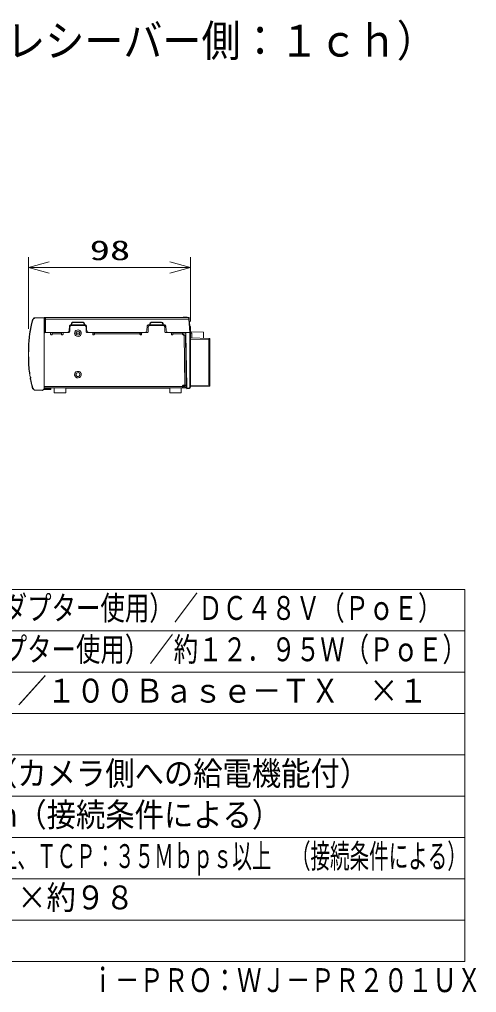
# Model space of a CAD drawing. Units: millimetres on the paper. Extents: x -62 to 64, y -58 to 59.
# Drawn here: x 8.6 to 63.9, y -58.3 to 59.3 of the extents above; entities that cross this region are included whole.
import ezdxf
from ezdxf.enums import TextEntityAlignment as Align

# ---------------------------------------------------------------- set-up
doc = ezdxf.new("R2010")
doc.units = ezdxf.units.MM
for name, color, linetype, lineweight in [('0-0_GAIKEI', 4, 'Continuous', 9), ('0-1_WAKU', 4, 'Continuous', 9), ('0-3_SUNPO', 7, 'Continuous', 9), ('0-4_0', 7, 'Continuous', 9)]:
    doc.layers.add(name, color=color, linetype=linetype, lineweight=lineweight)
doc.layers.add('0-2_MOJI1', color=7, linetype='Continuous')
doc.layers.add('0-5_相当品', color=4, linetype='Continuous')
doc.styles.add('ＭＳ ゴシック', font='')
doc.styles.get('ＭＳ ゴシック').set_extended_font_data('MS Gothic')

# ---------------------------------------------------------------- blocks, each defined once
blk = doc.blocks.new('_Open30')
at = {"layer": '0-4_0'}
blk.add_line((0, 0), (-1, 0), dxfattribs=at)
blk.add_lwpolyline([(-1, 0.2679), (0, 0), (-1, -0.2679)], dxfattribs=at)

msp = doc.modelspace()

# ---------------------------------------------------------------- linework, layer by layer
at = {"layer": '0-0_GAIKEI', "color": 7}
for p, q in [((10.229, 23.036), (10.215, 22.987)), ((10.24, 23.055), (10.229, 23.036)), ((10.24, 23.055), (10.42, 23.235)), ((10.447, 23.246), (10.42, 23.235)), ((11.608, 23.287), (10.447, 23.246)), ((11.607, 23.287), (29.097, 23.287)), ((29.31, 21.485), (29.168, 23.099)), ((29.31, 21.485), (29.31, 14.885)), ((9.716, 19.629), (9.715, 19.595)), ((9.715, 19.595), (9.715, 19.545)), ((9.719, 18.044), (9.72, 18.018)), ((9.72, 18.018), (9.721, 17.968)), ((9.911, 16.077), (9.911, 16.076)), ((9.911, 16.076), (9.931, 16.059)), ((9.931, 16.059), (9.95, 16.058)), ((9.936, 15.934), (9.945, 15.885)), ((9.95, 16.058), (9.975, 16.058)), ((9.993, 15.958), (9.974, 15.958)), ((9.975, 16.058), (9.993, 15.958)), ((10.2, 14.762), (10.21, 14.721)), ((10.21, 14.721), (10.221, 14.704)), ((10.402, 14.522), (10.221, 14.704)), ((10.402, 14.522), (10.429, 14.51)), ((11.407, 14.476), (10.429, 14.51)), ((11.407, 14.476), (11.446, 14.515)), ((11.608, 14.677), (11.446, 14.515)), ((12.337, 14.576), (11.507, 14.576)), ((12.437, 14.675), (12.437, 14.716)), ((12.448, 14.797), (28.829, 14.797)), ((12.448, 14.716), (12.448, 14.797)), ((14.248, 14.757), (26.809, 14.757)), ((28.863, 14.997), (28.799, 14.999)), ((28.799, 14.999), (28.799, 14.957)), ((28.829, 14.957), (28.799, 14.957)), ((28.829, 14.957), (28.829, 14.797)), ((28.863, 14.997), (28.868, 14.737)), ((28.868, 14.677), (28.868, 14.737)), ((29.117, 14.685), (28.868, 14.677)), ((29.116, 14.685), (29.166, 14.693)), ((29.309, 14.877), (29.31, 14.885))]:
    msp.add_line(p, q, dxfattribs=at)
at = {"layer": '0-0_GAIKEI'}
for p, q in [((10.229, 23.036), (10.265, 23.025)), ((10.265, 23.024), (10.252, 22.977)), ((10.265, 23.024), (10.447, 23.206)), ((11.608, 23.247), (10.447, 23.206)), ((10.447, 23.222), (10.447, 23.246)), ((10.447, 23.206), (10.447, 23.222)), ((11.61, 23.189), (11.608, 23.287)), ((11.608, 14.676), (11.608, 23.287)), ((11.613, 22.967), (11.608, 22.967)), ((11.615, 22.852), (11.608, 22.852)), ((11.61, 23.189), (11.717, 23.189)), ((11.61, 23.189), (11.639, 21.485)), ((11.717, 23.189), (11.716, 23.287)), ((11.748, 21.485), (11.717, 23.189)), ((11.777, 23.189), (11.776, 23.228)), ((11.778, 23.129), (11.777, 23.189)), ((11.778, 23.129), (11.779, 23.097)), ((11.78, 23.097), (29.109, 23.097)), ((16.508, 22.406), (14.892, 22.406)), ((14.909, 22.51), (14.907, 22.406)), ((14.91, 22.521), (14.909, 22.51)), ((15.109, 22.706), (15.06, 22.7)), ((16.306, 22.706), (15.109, 22.706)), ((15.109, 22.706), (15.109, 22.668)), ((16.318, 22.706), (16.306, 22.706)), ((16.306, 22.706), (16.306, 22.668)), ((16.468, 22.406), (16.466, 22.51)), ((16.506, 22.51), (16.499, 22.559)), ((16.508, 22.406), (16.506, 22.51)), ((16.525, 22.406), (16.508, 22.406)), ((26.009, 22.406), (24.293, 22.406)), ((24.41, 22.51), (24.409, 22.406)), ((24.411, 22.521), (24.41, 22.51)), ((24.611, 22.706), (24.561, 22.7)), ((25.808, 22.706), (24.611, 22.706)), ((24.611, 22.706), (24.611, 22.668)), ((25.82, 22.706), (25.808, 22.706)), ((25.808, 22.706), (25.808, 22.668)), ((25.969, 22.406), (25.967, 22.51)), ((26.007, 22.51), (26, 22.559)), ((26.009, 22.406), (26.007, 22.51)), ((26.126, 22.406), (26.01, 22.406)), ((27.092, 23.287), (27.146, 23.287)), ((28.506, 23.327), (28.873, 23.327)), ((28.873, 23.287), (28.873, 23.327)), ((29.109, 23.097), (29.097, 23.287)), ((29.25, 21.485), (29.109, 23.097)), ((11.709, 21.483), (11.608, 21.485)), ((11.627, 21.384), (11.608, 21.384)), ((11.627, 21.385), (11.627, 14.797)), ((14.608, 21.485), (11.639, 21.485)), ((12.408, 21.384), (12.408, 21.285)), ((12.608, 21.285), (12.608, 21.485)), ((13.708, 21.464), (12.608, 21.464)), ((13.707, 21.304), (12.608, 21.304)), ((13.707, 21.485), (13.707, 21.285)), ((13.908, 21.285), (13.908, 21.384)), ((14.353, 21.485), (14.403, 21.488)), ((14.644, 21.713), (14.651, 21.759)), ((14.692, 22.223), (14.652, 21.759)), ((15.947, 21.405), (15.468, 21.405)), ((15.508, 21.405), (15.508, 21.517)), ((15.908, 21.405), (15.908, 21.517)), ((16.764, 21.759), (16.724, 22.223)), ((16.764, 21.759), (16.773, 21.71)), ((17.018, 21.488), (17.063, 21.485)), ((17.486, 21.448), (17.487, 21.485)), ((17.708, 21.405), (17.506, 21.405)), ((17.508, 21.384), (17.508, 21.285)), ((17.708, 21.285), (17.708, 21.485)), ((23.209, 21.464), (17.708, 21.464)), ((23.209, 21.304), (17.708, 21.304)), ((23.209, 21.485), (23.209, 21.285)), ((23.411, 21.405), (23.209, 21.405)), ((23.408, 21.285), (23.408, 21.384)), ((23.753, 21.485), (23.804, 21.488)), ((24.045, 21.713), (24.053, 21.759)), ((24.093, 22.223), (24.053, 21.759)), ((24.209, 22.141), (24.209, 22.125)), ((26.365, 21.759), (26.325, 22.223)), ((26.365, 21.759), (26.374, 21.71)), ((26.619, 21.488), (26.665, 21.485)), ((27.01, 21.384), (27.01, 21.285)), ((27.209, 21.285), (27.209, 21.485)), ((28.35, 21.464), (27.209, 21.464)), ((28.35, 21.304), (27.209, 21.304)), ((28.35, 21.304), (28.35, 21.485)), ((28.532, 21.485), (28.536, 21.164)), ((28.565, 21.484), (28.553, 21.485)), ((28.753, 21.288), (28.746, 21.338)), ((28.753, 21.288), (28.863, 14.997)), ((29.242, 22.255), (29.27, 22.254)), ((29.252, 21.485), (29.252, 14.885)), ((29.259, 22.061), (29.27, 22.061)), ((29.27, 21.943), (29.27, 22.254)), ((29.31, 22.057), (29.27, 22.057)), ((29.31, 21.966), (29.32, 21.966)), ((29.469, 21.405), (29.31, 21.405)), ((29.32, 21.966), (29.32, 21.405)), ((29.417, 21.405), (29.417, 21.552)), ((29.469, 21.405), (29.469, 20.818)), ((28.549, 21.164), (28.709, 21.164)), ((28.815, 15.117), (28.71, 21.164)), ((31.612, 20.743), (29.31, 20.824)), ((31.535, 20.606), (29.31, 20.684)), ((31.535, 20.606), (31.535, 15.115)), ((31.67, 20.684), (31.67, 15.038)), ((9.753, 19.594), (9.715, 19.595)), ((9.757, 18.019), (9.72, 18.018)), ((9.974, 15.938), (9.936, 15.934)), ((9.936, 15.937), (9.936, 15.934)), ((9.974, 15.958), (9.974, 15.938)), ((9.99, 16.078), (9.975, 16.058)), ((9.993, 15.958), (10.015, 15.939)), ((28.798, 16.058), (28.844, 16.058)), ((28.799, 15.998), (28.845, 15.998)), ((28.84, 15.998), (28.848, 15.498)), ((28.858, 15.257), (28.848, 15.497)), ((10.247, 14.732), (10.21, 14.722)), ((10.237, 14.766), (10.247, 14.733)), ((10.428, 14.55), (10.247, 14.733)), ((11.446, 14.515), (10.428, 14.55)), ((10.429, 14.51), (10.428, 14.55)), ((12.436, 14.675), (11.606, 14.675)), ((11.627, 15.178), (11.608, 15.177)), ((11.627, 14.977), (11.608, 14.977)), ((11.608, 14.716), (12.448, 14.716)), ((11.627, 14.957), (28.349, 14.957)), ((11.627, 14.797), (12.448, 14.797)), ((11.637, 14.716), (11.637, 14.797)), ((12.848, 14.185), (12.848, 14.797)), ((14.248, 14.185), (12.848, 14.185)), ((14.248, 14.797), (14.248, 14.185)), ((16.628, 14.757), (16.628, 14.797)), ((18.168, 14.757), (18.168, 14.797)), ((18.368, 14.757), (18.368, 14.797)), ((26.809, 14.797), (26.809, 14.185)), ((28.21, 14.185), (26.809, 14.185)), ((28.21, 14.185), (28.21, 14.797)), ((28.35, 14.957), (28.64, 14.957)), ((28.35, 14.797), (28.35, 14.957)), ((28.509, 15.117), (28.509, 15.003)), ((28.509, 15.117), (28.815, 15.117)), ((28.64, 15.001), (28.509, 15.003)), ((28.509, 14.957), (28.509, 14.797)), ((28.64, 15.117), (28.64, 14.957)), ((28.799, 15.087), (28.64, 15.087)), ((28.799, 15.016), (28.64, 15.016)), ((28.73, 14.824), (28.73, 14.797)), ((28.799, 15.117), (28.799, 14.999)), ((28.861, 15.198), (28.814, 15.197)), ((29.116, 14.745), (28.868, 14.737)), ((29.31, 14.885), (29.252, 14.885)), ((31.535, 15.115), (29.31, 15.037)), ((31.612, 14.977), (29.31, 14.897)), ((31.654, 14.997), (31.67, 15.037))]:
    msp.add_line(p, q, dxfattribs=at)
for points in [[(10.265, 23.024), (10.242, 23.05), (10.239, 23.052), (10.239, 23.053)], [(10.42, 23.235), (10.435, 23.218), (10.447, 23.206)], [(11.776, 23.228), (11.758, 23.27), (11.716, 23.287)], [(11.777, 23.189), (11.728, 23.189), (11.717, 23.189)], [(11.78, 23.007), (11.779, 23.056), (11.779, 23.097)], [(14.892, 22.406), (14.842, 22.4), (14.796, 22.382), (14.755, 22.353), (14.723, 22.315), (14.702, 22.27), (14.692, 22.223)], [(14.949, 22.51), (14.914, 22.51), (14.909, 22.51)], [(15.109, 22.668), (15.061, 22.66), (15.016, 22.638), (14.981, 22.603), (14.958, 22.56), (14.95, 22.511), (14.949, 22.51), (14.948, 22.406)], [(16.466, 22.51), (16.458, 22.559), (16.435, 22.603), (16.399, 22.637), (16.355, 22.66), (16.307, 22.668), (15.109, 22.668)], [(16.506, 22.51), (16.484, 22.51), (16.466, 22.51)], [(16.724, 22.223), (16.713, 22.271), (16.691, 22.316), (16.659, 22.354), (16.619, 22.382), (16.572, 22.4), (16.525, 22.406)], [(24.293, 22.406), (24.244, 22.4), (24.197, 22.382), (24.156, 22.353), (24.125, 22.315), (24.103, 22.27), (24.093, 22.223)], [(24.45, 22.51), (24.414, 22.51), (24.41, 22.51)], [(24.611, 22.668), (24.562, 22.66), (24.518, 22.638), (24.483, 22.603), (24.459, 22.56), (24.45, 22.511), (24.45, 22.51), (24.448, 22.406)], [(25.967, 22.51), (25.959, 22.559), (25.936, 22.603), (25.901, 22.637), (25.856, 22.66), (25.808, 22.668), (24.611, 22.668)], [(26.007, 22.51), (25.984, 22.51), (25.967, 22.51)], [(26.325, 22.223), (26.316, 22.271), (26.293, 22.316), (26.261, 22.354), (26.22, 22.382), (26.174, 22.4), (26.126, 22.406)], [(28.506, 23.287), (28.506, 23.327), (28.463, 23.309), (28.449, 23.287)], [(28.929, 23.287), (28.899, 23.321), (28.873, 23.327)], [(29.168, 23.099), (29.15, 23.1), (29.109, 23.097)], [(11.728, 21.485), (11.68, 21.473), (11.644, 21.441), (11.628, 21.395), (11.627, 21.384)], [(11.748, 21.485), (11.749, 21.486), (11.75, 21.488), (11.752, 21.491)], [(11.766, 21.589), (11.767, 21.606), (11.769, 21.625)], [(11.778, 21.888), (11.779, 21.92), (11.78, 21.954), (11.78, 21.99)], [(12.408, 21.384), (12.395, 21.432), (12.363, 21.469), (12.317, 21.484), (12.307, 21.485)], [(12.408, 21.285), (12.419, 21.237), (12.452, 21.201), (12.497, 21.185), (12.545, 21.192), (12.585, 21.221), (12.606, 21.265), (12.608, 21.285)], [(13.707, 21.285), (13.719, 21.237), (13.752, 21.201), (13.797, 21.185), (13.845, 21.192), (13.885, 21.221), (13.905, 21.265), (13.908, 21.285)], [(14.008, 21.485), (13.96, 21.473), (13.925, 21.441), (13.908, 21.395), (13.908, 21.384)], [(14.608, 21.485), (14.655, 21.496), (14.691, 21.529), (14.707, 21.574), (14.708, 21.585)], [(14.708, 22.141), (14.708, 22.126), (14.708, 21.585)], [(16.523, 22.325), (16.508, 22.326), (14.907, 22.326), (14.858, 22.32)], [(15.309, 21.4), (15.309, 21.35), (15.312, 21.333)], [(15.312, 21.333), (15.32, 21.285), (15.336, 21.237)], [(15.471, 21.417), (15.468, 21.367), (15.471, 21.353)], [(15.471, 21.353), (15.482, 21.305), (15.503, 21.261)], [(15.946, 21.358), (15.947, 21.409), (15.937, 21.457)], [(16.108, 21.378), (16.106, 21.428), (16.097, 21.477)], [(16.708, 21.585), (16.708, 22.126), (16.702, 22.174)], [(16.708, 21.585), (16.72, 21.538), (16.752, 21.502), (16.798, 21.485), (24.109, 21.485)], [(17.508, 21.384), (17.496, 21.432), (17.464, 21.469), (17.419, 21.484), (17.408, 21.485)], [(17.508, 21.285), (17.52, 21.237), (17.552, 21.201), (17.598, 21.185), (17.647, 21.192), (17.685, 21.221), (17.706, 21.265), (17.708, 21.285)], [(23.209, 21.285), (23.221, 21.237), (23.254, 21.201), (23.298, 21.185), (23.347, 21.192), (23.386, 21.221), (23.407, 21.265), (23.408, 21.285)], [(23.222, 21.234), (23.324, 21.234), (23.339, 21.405)], [(23.243, 21.21), (23.291, 21.223), (23.324, 21.234)], [(23.509, 21.485), (23.462, 21.473), (23.426, 21.44), (23.409, 21.395), (23.408, 21.384)], [(24.109, 21.485), (24.156, 21.496), (24.192, 21.528), (24.209, 21.574), (24.209, 22.125)], [(26.025, 22.325), (26.009, 22.326), (24.409, 22.326), (24.36, 22.32)], [(26.21, 21.584), (26.21, 22.125), (26.203, 22.174)], [(26.21, 21.584), (26.221, 21.538), (26.254, 21.502), (26.299, 21.485), (29.31, 21.485)], [(27.01, 21.384), (26.997, 21.432), (26.965, 21.468), (26.919, 21.484), (26.909, 21.485)], [(27.01, 21.285), (27.021, 21.237), (27.054, 21.201), (27.099, 21.185), (27.147, 21.192)], [(27.147, 21.192), (27.187, 21.221), (27.207, 21.265), (27.209, 21.285)], [(28.349, 21.304), (28.358, 21.256), (28.383, 21.214), (28.421, 21.182), (28.467, 21.165), (28.489, 21.164)], [(29.31, 21.483), (29.31, 22.191), (29.27, 22.193)], [(29.32, 21.652), (29.332, 21.605), (29.364, 21.569), (29.409, 21.553), (29.417, 21.552)], [(30.91, 20.768), (30.91, 21.513), (29.417, 21.552)], [(28.655, 15.117), (28.549, 21.164), (28.489, 21.164)], [(31.535, 20.606), (31.599, 20.717), (31.61, 20.739), (31.611, 20.743), (31.612, 20.743)], [(31.535, 20.606), (31.633, 20.661), (31.669, 20.683), (31.669, 20.684), (31.67, 20.684), (31.652, 20.726), (31.612, 20.743)], [(31.67, 20.684), (31.652, 20.726), (31.612, 20.743)], [(9.754, 19.618), (9.753, 19.594), (9.752, 19.544)], [(9.758, 18.042), (9.758, 18.019), (9.759, 17.969)], [(16.108, 16.372), (16.106, 16.422), (16.097, 16.471)], [(9.911, 16.076), (9.949, 16.079), (9.95, 16.058)], [(9.941, 16.127), (9.949, 16.079), (9.991, 16.078), (10.016, 15.939)], [(10.016, 15.939), (9.974, 15.938), (9.983, 15.888)], [(15.309, 16.394), (15.309, 16.344), (15.312, 16.328)], [(15.312, 16.328), (15.32, 16.278), (15.336, 16.231)], [(15.471, 16.411), (15.468, 16.361), (15.471, 16.348)], [(15.471, 16.348), (15.482, 16.299), (15.503, 16.254)], [(15.946, 16.353), (15.947, 16.403), (15.937, 16.452)], [(10.247, 14.732), (10.223, 14.707), (10.221, 14.704)], [(10.428, 14.55), (10.404, 14.526), (10.402, 14.523), (10.402, 14.522)], [(11.632, 14.576), (11.634, 14.588), (11.636, 14.621), (11.637, 14.666), (11.637, 14.716)], [(28.509, 15.117), (28.46, 15.11), (28.416, 15.087), (28.381, 15.052), (28.358, 15.009), (28.349, 14.96), (28.349, 14.957)], [(28.64, 14.797), (28.688, 14.804), (28.732, 14.827), (28.767, 14.861), (28.791, 14.905), (28.799, 14.954), (28.799, 14.957)], [(29.116, 14.745), (29.164, 14.756), (29.206, 14.782), (29.237, 14.822), (29.25, 14.868), (29.252, 14.885)], [(29.116, 14.685), (29.117, 14.703), (29.116, 14.745)], [(31.535, 15.115), (31.605, 14.993), (31.611, 14.98), (31.612, 14.978)], [(31.535, 15.115), (31.654, 15.047), (31.668, 15.039), (31.669, 15.038), (31.67, 15.038)], [(31.612, 14.978), (31.654, 14.997), (31.67, 15.038)]]:
    msp.add_lwpolyline(points, dxfattribs=at)
at = {"layer": '0-0_GAIKEI', "color": 7}
for points in [[(29.168, 23.099), (29.157, 23.232), (29.135, 23.273), (29.097, 23.287)], [(9.974, 15.957), (9.956, 15.957), (9.936, 15.937)], [(12.337, 14.576), (12.384, 14.589), (12.419, 14.621), (12.437, 14.667), (12.437, 14.675)]]:
    msp.add_lwpolyline(points, dxfattribs=at)
for centre, radius, start, end in [((23.729, 19.262), 14.018, 164.58997, 178.50037), ((36.607, 18.889), 26.9, 178.60182, 180.60148), ((41.027, 18.914), 31.32, 180.56218, 181.59242), ((23.771, 18.425), 14.057, 181.86232, 189.6137), ((23.481, 18.368), 13.762, 190.39533, 194.88891), ((21.909, 17.973), 12.142, 194.99205, 195.33142), ((29.109, 14.885), 0.2, 286.43601, 357.67718)]:
    msp.add_arc(centre, radius, start, end, dxfattribs=at)
at = {"layer": '0-0_GAIKEI'}
for centre, radius, start, end in [((23.713, 19.265), 13.963, 164.58647, 178.55426), ((-24.623, 22.43), 36.408, 0.1073, 0.90777), ((-13.313, 22.435), 25.098, 358.98345, 0.14378), ((15.124, 22.505), 0.215, 171.21024, 175.58809), ((15.105, 22.509), 0.195, 138.6621, 171.58484), ((15.116, 22.496), 0.212, 105.21923, 137.98673), ((16.305, 22.502), 0.205, 78.47396, 86.27261), ((16.308, 22.508), 0.198, 14.91954, 78.89983), ((24.611, 22.506), 0.201, 104.52053, 174.41446), ((24.63, 22.502), 0.22, 173.96791, 175.04062), ((25.807, 22.506), 0.2, 15.32409, 86.4184), ((11.575, 21.547), 0.186, 342.64743, 348.31661), ((11.483, 21.566), 0.28, 348.32722, 352.7854), ((11.33, 21.587), 0.434, 352.58965, 353.82911), ((10.549, 21.677), 1.22, 353.56291, 355.87801), ((3.747, 22.06), 8.033, 356.8953, 358.06673), ((5.743, 21.988), 6.036, 358.1196, 359.0538), ((14.352, 21.785), 0.301, 279.63269, 345.08696), ((14.33, 21.793), 0.325, 344.67227, 345.67591), ((14.908, 22.125), 0.201, 143.18055, 175.40766), ((14.905, 22.131), 0.194, 103.77954, 143.91423), ((15.761, 21.372), 0.454, 158.61049, 176.57301), ((15.741, 21.408), 0.44, 202.8052, 225.01544), ((15.695, 21.398), 0.383, 126.64264, 158.54786), ((15.709, 21.374), 0.41, 81.55076, 126.18368), ((15.736, 21.376), 0.269, 158.93049, 171.14871), ((15.706, 21.389), 0.236, 136.56715, 159.13577), ((15.706, 21.381), 0.236, 210.54882, 276.69284), ((15.708, 21.384), 0.241, 85.79779, 135.98064), ((15.711, 21.39), 0.234, 41.0154, 86.4415), ((15.708, 21.386), 0.241, 276.02506, 322.90851), ((15.715, 21.396), 0.387, 27.18515, 81.97719), ((15.689, 21.374), 0.262, 18.6171, 40.55333), ((15.71, 21.382), 0.238, 323.50571, 349.28213), ((15.681, 21.389), 0.267, 348.94453, 353.47766), ((15.711, 21.379), 0.396, 320.18177, 345.58511), ((15.637, 21.353), 0.476, 15.01045, 27.47666), ((15.653, 21.396), 0.455, 345.33763, 357.67718), ((16.507, 22.125), 0.2, 14.13369, 85.39359), ((17.063, 21.784), 0.299, 194.33959, 261.38833), ((23.754, 21.785), 0.3, 279.57655, 346.21356), ((24.409, 22.125), 0.2, 104.04116, 175.47881), ((26.013, 22.142), 0.183, 81.26378, 86.15014), ((26.009, 22.126), 0.2, 13.97548, 80.84052), ((26.665, 21.786), 0.301, 194.53426, 261.07543), ((28.552, 21.284), 0.201, 15.51735, 86.22514), ((15.704, 21.375), 0.39, 225.49268, 271.70461), ((15.708, 21.387), 0.403, 271.10346, 319.55278), ((40.521, 18.898), 30.776, 178.7971, 180.89422), ((36.385, 18.85), 26.64, 180.93052, 181.73825), ((23.561, 18.402), 13.809, 181.7962, 189.4819), ((15.765, 16.366), 0.457, 161.0345, 176.42966), ((15.696, 16.391), 0.384, 126.59708, 161.20997), ((15.709, 16.368), 0.41, 81.5678, 126.12999), ((15.705, 16.384), 0.234, 131.7016, 159.3438), ((15.709, 16.375), 0.243, 83.74025, 131.12269), ((15.712, 16.385), 0.233, 40.95957, 84.2588), ((15.716, 16.39), 0.387, 27.16624, 81.98624), ((15.691, 16.37), 0.259, 18.3299, 40.46683), ((15.637, 16.347), 0.476, 15.00583, 27.4642), ((23.991, 18.477), 14.246, 190.47054, 195.10103), ((15.741, 16.402), 0.44, 202.83314, 225.02657), ((15.704, 16.369), 0.39, 225.49997, 271.68007), ((15.736, 16.37), 0.268, 159.07449, 171.35016), ((15.707, 16.377), 0.238, 211.03668, 282.9089), ((15.708, 16.382), 0.403, 271.08541, 319.52969), ((15.712, 16.374), 0.235, 281.97465, 347.0648), ((15.684, 16.382), 0.264, 346.71223, 353.58169), ((15.71, 16.374), 0.396, 320.15354, 345.52555), ((15.653, 16.391), 0.456, 345.2762, 357.59511)]:
    msp.add_arc(centre, radius, start, end, dxfattribs=at)
at = {"layer": '0-1_WAKU', "color": 3}
for p, q in [((-62.492, -9.591), (62.508, -9.591)), ((62.508, -54.591), (62.508, -9.591)), ((-62.492, -54.591), (62.508, -54.591))]:
    msp.add_line(p, q, dxfattribs=at)
at = {"layer": '0-1_WAKU'}
for p, q in [((62.508, -14.591), (-62.492, -14.591)), ((62.508, -19.591), (-62.492, -19.591)), ((62.508, -24.591), (-62.492, -24.591)), ((-62.492, -29.591), (62.508, -29.591)), ((-62.492, -34.591), (62.508, -34.591)), ((-62.492, -39.591), (62.508, -39.591)), ((-62.492, -44.591), (62.508, -44.591)), ((-62.492, -49.591), (62.508, -49.591))]:
    msp.add_line(p, q, dxfattribs=at)
at = {"layer": '0-3_SUNPO'}
for p, q in [((9.707, 21.929), (9.707, 30.582)), ((29.31, 22.816), (29.31, 30.582)), ((12.207, 29.332), (26.81, 29.332))]:
    msp.add_line(p, q, dxfattribs=at)

# ---------------------------------------------------------------- block references
at = {"layer": '0-3_SUNPO', "xscale": 2.5, "yscale": 2.5, "rotation": 180}
msp.add_blockref('_Open30', (9.707, 29.332), dxfattribs=at)
at = {"layer": '0-3_SUNPO', "xscale": 2.5, "yscale": 2.5}
msp.add_blockref('_Open30', (29.31, 29.332), dxfattribs=at)

# ---------------------------------------------------------------- texts
at = {"layer": '0-2_MOJI1', "style": 'ＭＳ ゴシック'}
for s, height, width, p in [('同軸－ＬＡＮコン（レシーバー側：１ｃｈ）', 3.849, 0.9, (-35.492, 53.669)), ('ＤＣ５７Ｖ（ＡＣアダプター使用）／ＤＣ４８Ｖ（ＰｏＥ）', 2.889, 0.75, (-19.992, -14.146)), ('約４０Ｗ（ＡＣアダプター使用）／約１２．９５Ｗ（ＰｏＥ）', 2.889, 0.75, (-19.992, -19.146)), ('１０Ｂａｓｅ－Ｔ／１００Ｂａｓｅ－ＴＸ\u3000×１', 2.889, 0.9, (-19.992, -24.146)), ('規格：独自方式（カメラ側への給電機能付）', 2.889, 0.9, (-19.992, -34.146)), ('最大\u3000２．０ｋｍ（接続条件による）', 2.889, 0.9, (-19.992, -39.146)), ('ＵＤＰ：４５Ｍｂｐｓ以上、ＴＣＰ：３５Ｍｂｐｓ以上\u3000（接続条件による）', 2.889, 0.6, (-19.992, -44.146)), ('約１０５×約４４×約９８', 2.889, 0.9, (-19.992, -49.146))]:
    msp.add_text(s, height=height, dxfattribs=dict(at, width=width)).set_placement(p, align=Align.BOTTOM_LEFT)
at = {"layer": '0-3_SUNPO', "style": 'ＭＳ ゴシック', "width": 1.5}
msp.add_text('98', height=2.405, dxfattribs=at).set_placement((17.127, 29.494), align=Align.BOTTOM_LEFT)
at = {"layer": '0-5_相当品', "style": 'ＭＳ ゴシック', "width": 0.75}
msp.add_text('ｉ－ＰＲＯ：ＷＪ－ＰＲ２０１ＵＸ', height=2.889, dxfattribs=at).set_placement((17.228, -59.146), align=Align.BOTTOM_LEFT)

doc.saveas('drawing.dxf')
